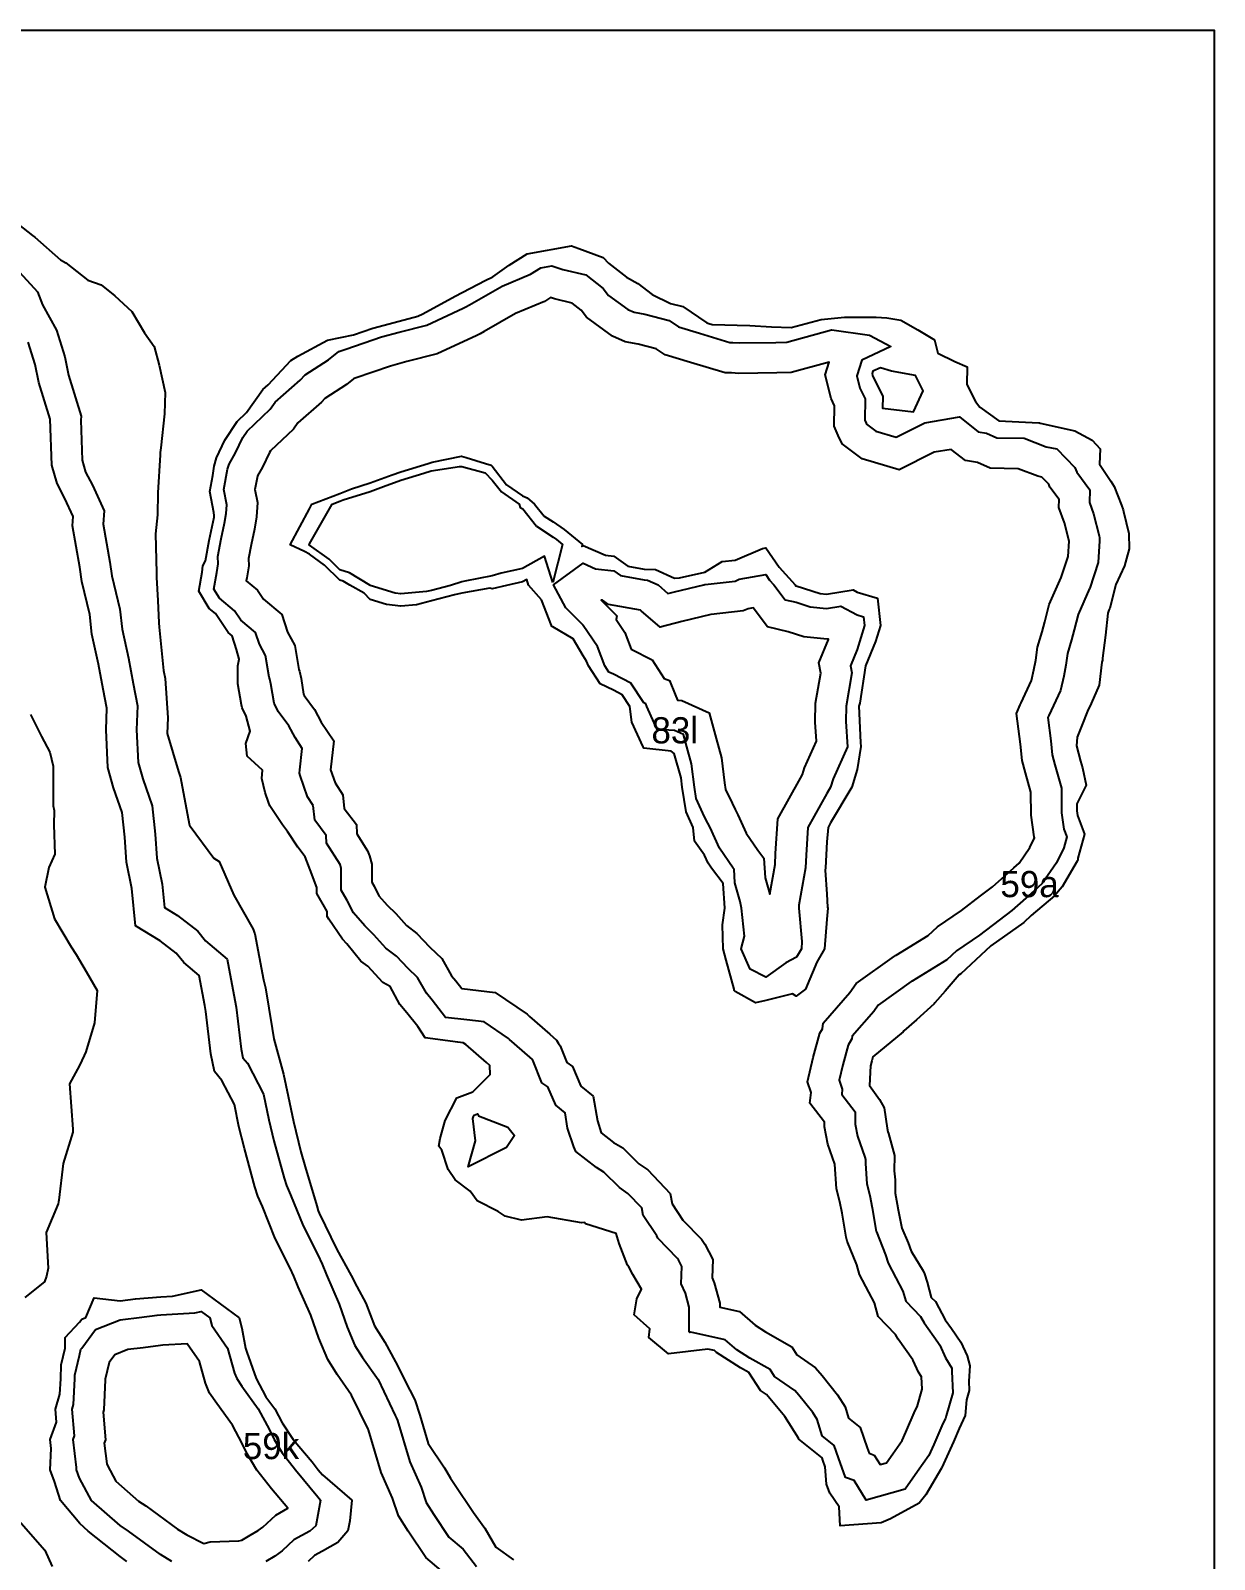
# Model space of a CAD drawing. Header units: millimetres. Extents: x 0 to 600, y 0 to 900.
# Drawn here: x 328.6 to 600, y 549.6 to 900 of the extents above; entities that cross this region are included whole.
import ezdxf
from ezdxf.enums import TextEntityAlignment as Align

# ---------------------------------------------------------------- set-up
doc = ezdxf.new("R2010")
doc.units = ezdxf.units.MM
for name, color, linetype in [('CORTE', 1, 'Continuous'), ('GRABADO', 5, 'Continuous'), ('HOJA', 8, 'Continuous')]:
    doc.layers.add(name, color=color, linetype=linetype)

msp = doc.modelspace()

# ---------------------------------------------------------------- linework, layer by layer
at = {"layer": 'CORTE'}
for points in [[(325.85, 855.55), (329.04, 853.02), (329.54, 852.64), (335.45, 847.45), (336.71, 846.73), (341.73, 842.76), (341.73, 842.76), (344.77, 841.7), (347.87, 839.16), (351.78, 835.57), (354.69, 830.75), (356.93, 827.6), (358.05, 823.33), (359.48, 817.02), (359.33, 812.17), (358.42, 804.39), (358.33, 803.32), (358.32, 802.76), (357.77, 794.02), (357.66, 788.99), (357.25, 784.68), (357.44, 775.68), (357.44, 774.64), (357.73, 769.38), (357.98, 764.24), (358.1, 763.25), (359.09, 753.28), (359.42, 751.48), (360.06, 742.44), (359.93, 738.89), (362.54, 730.13), (362.93, 728.81), (364.96, 718.15), (365.03, 717.83), (365.2, 717.62), (370.57, 710.32), (371.79, 709.56), (375.22, 701.83), (379.61, 694), (379.88, 693.37), (379.99, 692.95), (382, 682.39), (382.47, 680.61), (383.97, 671.26), (384.36, 668.87), (386.61, 660.81), (387.66, 655.71), (388.86, 649.96), (390.54, 642.98), (391.51, 639.52), (394.19, 630.59), (394.51, 629.43), (394.72, 628.95), (398.79, 620.63), (402.06, 614.6), (403.38, 612.12), (405.48, 608.33), (407.46, 603.1), (409.84, 599.34), (412.27, 594.82), (415.56, 588.39), (416.72, 586.16), (417.82, 582.66), (419.73, 576.09), (423.52, 570.57), (424.88, 568.15), (425.65, 567.02), (430.16, 560.34), (432.72, 556.75), (435.24, 552.33), (439.34, 549.49)], [(422.69, 547.05), (419.22, 549.96), (415.16, 556.03), (412.95, 559.55), (411.6, 563.57), (408.99, 569.48), (406.03, 579.28), (405.95, 579.43), (402.19, 587.24), (398.88, 591.93), (396.74, 595.35), (394.64, 600.26), (392.84, 605.56), (389.97, 612.07), (388.98, 614.46), (388.14, 616.32), (384.69, 623.1), (381.75, 630.44), (380.7, 632.81), (380.03, 634.93), (377.61, 643.71), (376.35, 648.78), (375.31, 653.83), (372.47, 659.37), (370.72, 661.41), (369.94, 665.43), (368.8, 675.13), (368.56, 676.53), (367.23, 683.42), (363.72, 686.41), (361.99, 688.51), (358.31, 691.38), (352.63, 694.77), (351.8, 703.33), (350.59, 709.38), (350.18, 715.15), (349.58, 720.78), (347.62, 726.41), (346.31, 731.1), (345.89, 739.74), (346.11, 744.69), (345.27, 749.05), (344.16, 754.78), (342.67, 761.66), (342.18, 766.14), (340.36, 773.68), (339.88, 777.04), (338.2, 786.44), (338.34, 788.59), (336.45, 792.77), (334.7, 796.15), (333.43, 800.42), (333.08, 810.96), (330.49, 819.31), (329.67, 823.46), (328.04, 828.57)], [(328.57, 743.26), (331.07, 738.22), (332.97, 734.56), (333.76, 731.35), (333.8, 722.28), (334.01, 721.23), (333.94, 717.96), (334.15, 711.22), (332.81, 708.17), (331.87, 703.66), (334.11, 696.42), (337.88, 689.95), (339.02, 688.25), (341.37, 684.33), (343.88, 679.98), (343.26, 672.53), (341.27, 665.88), (340.84, 665.07), (339.82, 662.78), (337.54, 658.54), (338.3, 648.18), (338.26, 647.97), (338.25, 647.51), (336.06, 640.3), (335.09, 631.87), (334.98, 631.53), (334.95, 631.05), (332.14, 624.5), (332.62, 616.31), (332.26, 614.52), (331.82, 613.22), (327.28, 609.58)], [(350.63, 549.1), (349.11, 550.21), (341.78, 556.07), (339.85, 557.78), (335.45, 563.06), (334.1, 567.38), (333.05, 570.06), (333.32, 574.96), (333.07, 577.05), (334.54, 581.02), (334.27, 584.02), (335.32, 587.41), (335.49, 590.98), (335.58, 594.19), (336.5, 597.96), (336.54, 600.45), (339.84, 603.93), (340.34, 604.61), (341.26, 604.98), (343.14, 609.5), (349.16, 608.82), (349.16, 608.82), (352.68, 609.31), (358.42, 609.74), (361.16, 609.9), (367.7, 611.38), (376.42, 604.97), (377.01, 602.59), (377.88, 597.97), (378.17, 597.1), (380.32, 591.01), (382.55, 586.85), (384.58, 584.05), (386.27, 580.86), (388.78, 577.08), (393.13, 571.91), (394.55, 570.11), (395.52, 568.96), (402.28, 563.13), (401.78, 558.38), (401.29, 556.09), (399.03, 553.42), (395.5, 551.46), (393.72, 550.44), (392.25, 549.1)], [(325.37, 559.08), (331.88, 551.65), (333.56, 547.94)]]:
    msp.add_lwpolyline(points, dxfattribs=at)
for points in [[(510.79, 570.77), (510.23, 572.32), (510.05, 572.86), (504.73, 577.15), (504.67, 577.36), (501.52, 582.32), (500.75, 583.27), (497.28, 587.33), (495.92, 588.29), (493.28, 592.39), (491.31, 593.51), (485.87, 596.97), (485.36, 597.41), (483.83, 597.74), (474.82, 596.71), (470.3, 600.43), (470.59, 602.44), (466.98, 605.59), (467.55, 609.3), (468.68, 611.48), (466.7, 614.84), (465.73, 616.64), (465.43, 616.97), (463.54, 621.98), (462.87, 624.24), (455.8, 626.46), (455.57, 626.75), (454.86, 626.71), (447.06, 628.08), (441.12, 627.35), (437.37, 628.27), (435.81, 629.27), (430.94, 631.74), (429.36, 634), (425.92, 636.59), (424.3, 638.93), (422.85, 643.4), (422.17, 644.27), (422.47, 646.02), (423.63, 650.14), (426.32, 655.34), (429.96, 656.7), (433.98, 660.72), (433.91, 662.78), (433.11, 663.48), (428.37, 667.6), (427.79, 667.99), (426.53, 668.14), (419.04, 669.11), (417.37, 671.69), (414.87, 674.83), (413.27, 676.73), (411.05, 680.86), (409.34, 681.78), (405.92, 685.58), (404.31, 686.7), (401.12, 690.66), (400.13, 691.75), (396.94, 696.35), (396.57, 696.9), (396.59, 698.07), (394.25, 702.2), (394.25, 703.56), (392.71, 707.6), (391.51, 710.64), (389.9, 712.81), (387.46, 716.43), (386.35, 717.93), (383.43, 722.28), (383.15, 723.13), (382.41, 725.34), (381.62, 728.55), (381.77, 730.49), (378.23, 733.67), (377.93, 736.55), (378.93, 739.43), (378, 742.84), (377.07, 744.77), (376.97, 745.42), (376.08, 750.27), (376.07, 754.4), (376.44, 755.95), (375.83, 758.11), (374.77, 761.29), (373.9, 762.01), (370.95, 766.37), (369.55, 767.53), (367.15, 771.5), (367.93, 775.84), (368.08, 777.29), (368.66, 778.42), (369.5, 783.11), (370.71, 788.48), (370.66, 788.87), (370.63, 789.52), (369.68, 794.37), (370.38, 798.01), (370.69, 800.15), (371.18, 802.1), (373.12, 806.14), (375.98, 810.43), (378.11, 812.48), (381.81, 817.7), (383.08, 818.8), (388.27, 824.35), (389.87, 825.4), (396.7, 829.06), (402.66, 830.29), (407.04, 831.82), (416.55, 834.33), (417.4, 834.55), (418.52, 835.06), (425.9, 839.13), (432.8, 842.7), (434.56, 843.56), (438.3, 846.23), (442.43, 848.81), (452.63, 850.66), (454.31, 850.07), (459.85, 847.98), (461.08, 846.67), (465.2, 843.47), (467.79, 842), (471.11, 839.52), (475.32, 837.45), (478.14, 836.72), (483.61, 832.99), (484.12, 832.84), (484.85, 832.62), (493.47, 832.36), (498.48, 832.08), (502.93, 831.97), (509.85, 833.79), (515.16, 834.34), (522.44, 834.32), (524.88, 834.19), (528.08, 833.64), (532.01, 831.43), (535.84, 829.08), (536.58, 826.09), (540.47, 824.14), (543.3, 822.94), (543.21, 818.84), (545.22, 815.01), (546.23, 813.68), (550.56, 810.56), (559.78, 810.06), (559.93, 810.09), (560.04, 810.03), (567.96, 808.24), (572, 806.08), (573.78, 804.11), (573.65, 800.64), (576.25, 796.74), (576.98, 795.5), (578.67, 791.2), (579.04, 790.16), (579.14, 789.75), (580.41, 784.71), (580.45, 781.17), (579.84, 778.98), (579.39, 777.33), (577.36, 773), (575.99, 767.64), (575.78, 767.15), (575.6, 766.46), (575, 761.43), (574.37, 756.17), (574.31, 755.71), (574.21, 755.21), (573.59, 749.97), (571.71, 745.72), (570.93, 743.97), (569.59, 740.73), (568.51, 738.01), (568.35, 736.03), (569.31, 732.54), (569.73, 731.04), (570.61, 727.07), (568.47, 722.78), (568.47, 721.16), (568.62, 720.08), (570.22, 715.77), (568.7, 710.27), (568.71, 709.92), (568.55, 709.58), (565.07, 703.76), (563.3, 701.7), (557.96, 697.12), (556.34, 695.55), (548.72, 690.19), (548.66, 690.14), (547.57, 689.12), (541.89, 683.8), (541.47, 683.54), (538.24, 679.79), (535.9, 677.14), (535.73, 676.89), (531.67, 673.22), (528.8, 670.72), (528.62, 670.48), (521.66, 664.78), (521.42, 663.87), (521.16, 662.73), (520.95, 658.22), (523.22, 655), (524.32, 653.08), (524.99, 648.42), (525.15, 647.57), (525.29, 647.18), (526.64, 642.14), (526.59, 638.6), (526.78, 636.53), (526.79, 633.52), (527.26, 630.98), (527.5, 629.67), (528.34, 625.52), (529.77, 622.1), (530.51, 620.21), (533.19, 615.67), (533.51, 615.01), (534.13, 613.1), (535.09, 609.62), (536.02, 608.65), (538.3, 604.45), (539.7, 602.48), (541.87, 599.32), (543.31, 596.19), (543.93, 593.96), (543.66, 590.45), (543.78, 588.3), (543.16, 586.15), (542.87, 582.53), (541.45, 579.53), (540.17, 576.52), (537.47, 570.59), (537.46, 570.52), (537.42, 570.45), (533.83, 564.36), (532.29, 562.44), (525.74, 558.86), (523.61, 557.98), (514.17, 557.23), (513.93, 561.59), (511.8, 564.77), (511.07, 566.82), (510.79, 570.77)], [(380.58, 771.74), (382.01, 769.63), (386.18, 766.16), (387.53, 762.12), (389.15, 759.07), (390.12, 753.51), (390.24, 753.17), (390.6, 751.52), (391.16, 747.91), (391.33, 747.56), (393.71, 744.4), (395.24, 741.5), (398.1, 737.22), (397.33, 730.52), (398.4, 727.53), (400.17, 724.85), (400.52, 721.66), (403.28, 717.99), (403.36, 715.9), (405.83, 711.98), (406.28, 710.81), (406.83, 708.91), (406.82, 704.82), (407.34, 703.89), (408.46, 701.69), (410.34, 699.55), (412.3, 697.59), (414.79, 694.88), (417.16, 693.06), (420.13, 689.91), (422.89, 687.28), (425.13, 683.33), (426.1, 682.16), (427.47, 680.41), (429.39, 680.18), (435.08, 679.5), (442.41, 674.54), (442.98, 674.04), (447.67, 669.95), (449.19, 668.59), (449.61, 667.83), (449.97, 667.3), (451.51, 663.43), (452.85, 662.53), (454.75, 658), (457.56, 655.76), (458.53, 650.11), (459.42, 647.36), (462.26, 645.16), (464.4, 643.88), (468.05, 640.22), (470.1, 638.85), (475.2, 633.45), (475.66, 631.08), (478.14, 627.34), (482.42, 622.94), (483.16, 621.79), (485, 618.34), (484.82, 614.07), (485.33, 612.93), (486.61, 608.33), (486.61, 607.35), (491.12, 606.38), (494.71, 603.24), (497.11, 601.71), (503.1, 598.32), (504.29, 596.46), (508.55, 593.48), (510.08, 591.69), (513.62, 587.31), (515.37, 584.54), (516.13, 581.97), (518.82, 579.81), (520.39, 575.13), (520.84, 573.88), (522.03, 573.47), (523.35, 571.32), (524.8, 571.72), (526.24, 573.76), (528.42, 576.85), (529.27, 578.71), (531.37, 583.67), (531.83, 584.56), (532.99, 588.57), (532.83, 591.4), (532.18, 592.48), (530.94, 595.18), (530.84, 595.33), (527.48, 600.05), (526.92, 601.08), (522.94, 605.21), (522.06, 608.4), (520.74, 610.8), (518.64, 614.89), (518, 617.08), (515.81, 622.52), (515.66, 623.12), (515.61, 623.39), (514.62, 628.92), (514.14, 631.5), (513.36, 634.53), (513.01, 640.12), (513.01, 640.17), (511.37, 644.71), (510.59, 648.75), (510.61, 649.81), (507.28, 654.11), (507.56, 656.59), (506.74, 659.06), (508, 664.63), (509.5, 670.2), (510.11, 671.2), (510.27, 672.5), (516.39, 679.47), (517.84, 681.59), (526.64, 687.83), (526.92, 688), (527.05, 688.08), (534.41, 692.61), (536.5, 694.56), (542.04, 698.34), (546.37, 701.63), (549.09, 703.74), (554.03, 708.07), (555.22, 709.15), (557.7, 712.73), (558.76, 714.95), (558.66, 715.22), (557.96, 720.14), (557.93, 725.39), (556.69, 729.84), (555.9, 732.71), (555.55, 736.42), (554.64, 743.49), (555.45, 745.45), (555.66, 745.92), (558.03, 751.02), (558.61, 753.46), (559.04, 755.69), (559.47, 758.64), (560.47, 762.21), (561.1, 764.48), (562.12, 768.46), (564.86, 774.66), (566.44, 779.41), (566.66, 782.95), (565.59, 787.18), (564.35, 790.71), (564.38, 792.48), (562.26, 795.37), (562.01, 796.01), (560.42, 797.66), (559.5, 797.83), (555, 799.56), (548.55, 799.7), (545.7, 800.96), (542.92, 801.43), (539.68, 804.01), (535.78, 803.33), (527.73, 799.34), (519.22, 801.83), (514.64, 805.25), (513.77, 807.16), (512.84, 809.33), (512.91, 814.01), (512.11, 815.67), (510.75, 821.1), (511.65, 823.98), (503, 821.64), (499.64, 821.51), (490.93, 821.43), (489.32, 821.52), (487.81, 821.56), (479.91, 823.93), (474.06, 825.67), (472.02, 827.06), (467.88, 828.13), (464.92, 828.69), (462.03, 829.94), (456.06, 834.28), (454.84, 835.94), (452.79, 837.53), (448.67, 838.48), (447.8, 838.78), (446.43, 837.93), (439.78, 835.17), (432.59, 831.01), (431.64, 830.52), (430.91, 830.12), (421.81, 825.89), (414.87, 824.11), (411.09, 823.11), (403.03, 820.3), (402.62, 820.17), (401.03, 818.88), (396.09, 815.66), (395.27, 814.79), (389.89, 810.12), (388.84, 808.64), (383.63, 803.66), (383.35, 803.25), (381.76, 799.94), (380.6, 797.91), (380.59, 797.87), (380, 794.82), (380.59, 791.81), (380.42, 788.51), (379.94, 785.73), (379.13, 782.11), (378.57, 778.98), (378.64, 777.34), (378.18, 774.59), (378.04, 773.84), (380.58, 771.74)], [(521.63, 820.97), (523.97, 816.13), (523.93, 813.45), (531.02, 812.6), (533.26, 817.44), (531.43, 820.94), (525.95, 821.95), (523.42, 822.72), (521.69, 821.9), (521.53, 821.39), (521.63, 820.97)], [(445.73, 769.49), (442.78, 772.86), (442.36, 774.17), (441.39, 773.62), (437.71, 772.83), (434.39, 772.04), (433.89, 772.16), (427.43, 771.04), (425.8, 770.65), (420.47, 769.26), (417.09, 768.35), (413.47, 768.05), (410.19, 768.48), (406.47, 769.61), (405.09, 771.02), (401.76, 772.84), (400.22, 773.79), (399.5, 774.01), (396, 777.47), (392.52, 779.95), (391.41, 780.61), (388.13, 782.13), (392.5, 790.41), (393.11, 791.48), (399.51, 793.89), (402.13, 794.97), (406.48, 796.32), (411.48, 798.13), (413.45, 798.86), (419.78, 800.75), (420.42, 800.96), (420.64, 801.04), (427.42, 802.44), (428.49, 802.15), (432.88, 800.75), (434.16, 800.4), (434.45, 800.12), (437.73, 795.85), (441.4, 793.32), (442.44, 792.87), (444.14, 791.47), (446.31, 788.73), (448.37, 787.37), (450.93, 785.61), (455.1, 782.19), (454.99, 781.77), (455.29, 781.99), (460.4, 779.72), (462.3, 779.51), (465.5, 777.22), (469.25, 776.53), (471.87, 776.44), (476.23, 774.46), (477.4, 774.56), (483.16, 775.88), (487.17, 778.31), (490.14, 778.64), (496.41, 781.31), (497.16, 781.45), (500.24, 777.01), (503.85, 772.95), (503.99, 772.76), (504.12, 772.73), (509.58, 770.98), (511.06, 770.82), (517.14, 771.77), (518.07, 771.27), (522.76, 769.88), (523.42, 763.63), (522.32, 759.95), (519.98, 754.36), (518.67, 745.84), (518.5, 745.11), (518.85, 736.84), (518.97, 735.86), (518.11, 730.65), (516.85, 726.57), (511.95, 718.39), (511.46, 717.32), (511.14, 714.08), (510.85, 708.07), (510.76, 707.56), (511.14, 702.08), (511.32, 699.06), (511.35, 698.82), (511.14, 696.35), (510.63, 689.53), (508.85, 686.49), (506.25, 680.25), (504.1, 678.67), (503.3, 679.17), (497.14, 677.64), (494.82, 677.16), (490.11, 679.77), (489.86, 679.97), (489.86, 680.28), (488.09, 686.89), (487.39, 689.54), (487.19, 694.99), (487.78, 698.82), (487.4, 704.48), (484.73, 708.03), (483.95, 709.15), (483.12, 710.99), (480.77, 714.2), (480.53, 717.32), (478.86, 720.93), (477.98, 726.59), (477.73, 728.69), (476.15, 734.26), (475.48, 734.85), (469.2, 735.52), (469.08, 735.69), (469, 735.82), (466.46, 741.5), (465.98, 745.09), (464.23, 747.73), (462.24, 748.77), (459.16, 750.26), (456.47, 754.35), (456.06, 755.44), (455.24, 756.64), (452.97, 760.56), (448.29, 763.3), (448.12, 763.38), (448.01, 763.61), (445.73, 769.49)], [(511.23, 760.47), (505.83, 761.06), (502.25, 762.2), (497.5, 763.3), (494.22, 767.68), (493.09, 767.48), (491.93, 766.98), (484.61, 766.17), (484.55, 766.16), (477.9, 764.57), (472.92, 763.26), (468.61, 767.01), (468.4, 767.11), (461.07, 768.46), (459.71, 769.43), (459.43, 769.46), (463.03, 765.86), (462.83, 765.01), (464.84, 762.06), (466.29, 758.23), (471.06, 755.76), (473.86, 751.52), (475.07, 751.01), (476.36, 747.8), (476.92, 746.53), (477.9, 746.47), (484.16, 743.65), (485.77, 737.71), (487.03, 733.28), (487.71, 727.54), (487.94, 726.05), (489.4, 722.88), (490.14, 721.47), (490.72, 720.26), (492.63, 716.03), (495.34, 712.13), (496.71, 710.31), (497.02, 705.82), (498.04, 702.04), (499.26, 708.86), (499.38, 711.39), (499.89, 719.34), (505.07, 728.63), (505.56, 729.44), (506.03, 730.97), (508.76, 737.12), (508.49, 741.5), (508.58, 745.79), (509.79, 752.71), (509.33, 755.07), (511.49, 760.44), (511.52, 760.51), (511.23, 760.47)], [(358.88, 598.64), (358.39, 598.61), (354.38, 598.05), (350.89, 597.66), (347.94, 596.49), (346.64, 594.71), (345.71, 590.87), (345.7, 590.72), (345.38, 583.86), (345.2, 583.28), (345.77, 576.97), (345.49, 576.2), (346.07, 571.44), (346.2, 571.09), (348.12, 567.47), (353.35, 562.9), (354.99, 561.83), (362.27, 556.52), (364.44, 555.2), (368.35, 553.19), (369.75, 553.62), (376.35, 553.85), (377.03, 553.94), (378.9, 555.1), (380.8, 556.19), (381.81, 556.93), (384.83, 559.7), (387.57, 561.27), (383.86, 565.7), (380.49, 569.98), (378.24, 573.74), (377.09, 576.12), (374.85, 580.34), (371.26, 585.28), (369.64, 587.7), (368.7, 589.99), (367.3, 594.95), (364.51, 598.97), (358.88, 598.64)]]:
    msp.add_lwpolyline(points, close=True, dxfattribs=at)
at = {"layer": 'GRABADO'}
for points in [[(324.35, 846.49), (330.17, 840.14), (331.3, 837.14), (334.5, 831.36), (336.46, 825.21), (337.28, 821.03), (340.21, 811.59), (340.09, 810.71), (340.39, 801.56), (341.22, 798.78), (342.75, 795.82), (345.44, 789.89), (345.24, 786.84), (346.8, 778.15), (347.24, 774.99), (349.09, 767.34), (349.59, 762.79), (351.02, 756.18), (352.14, 750.37), (353.14, 745.2), (352.89, 739.75), (353.26, 732.23), (354.3, 728.5), (356.45, 722.32), (357.16, 715.78), (357.54, 710.32), (358.73, 704.35), (359.26, 698.97), (362.27, 697.17), (366.91, 693.55), (368.73, 691.34), (373.64, 687.16), (375.45, 677.77), (375.73, 676.12), (376.87, 666.5), (377.24, 664.56), (378.32, 663.3), (381.97, 656.18), (383.18, 650.33), (384.38, 645.49), (386.75, 636.91), (387.26, 635.28), (388.2, 633.16), (391.07, 626), (394.45, 619.35), (395.41, 617.24), (396.41, 614.81), (399.37, 608.1), (401.18, 602.76), (402.96, 598.6), (404.71, 595.82), (408.25, 590.8), (412.21, 582.56), (412.52, 581.96), (412.7, 581.38), (415.57, 571.91), (418.13, 566.1), (419.32, 562.57), (421.03, 559.84), (424.49, 554.67), (427.77, 551.92), (430.84, 547.92)], [(361.01, 549.09), (358.38, 550.7), (351.02, 556.06), (349.11, 557.3), (342.53, 563.05), (339.83, 568.17), (339.09, 570.06), (339.12, 570.6), (338.33, 577.05), (338.66, 577.92), (338.11, 584.02), (338.11, 584.02), (338.43, 585.07), (338.71, 590.98), (338.73, 591.81), (339.83, 596.3), (340.12, 597.77), (340.37, 598), (343.49, 602.25), (349.14, 604.5), (349.71, 604.57), (353.51, 605), (357.65, 605.57), (358.42, 605.63), (366.23, 606.08), (367.7, 606.41), (369.66, 604.97), (370.11, 603.18), (373.71, 597.98), (375.33, 592.27), (375.84, 591.02), (377, 589.29), (380.8, 584.05), (383.33, 579.29), (384.4, 577.07), (386.26, 573.96), (389.29, 570.11), (394.47, 563.93), (395.06, 563.11), (393.99, 557.25), (392.58, 556.06), (388.98, 554.01), (386.25, 551.5), (384.62, 550.32), (382.49, 549.09)]]:
    msp.add_lwpolyline(points, dxfattribs=at)
for points in [[(393.4, 722.4), (392.09, 724.37), (390.37, 729.23), (390.23, 729.77), (390.29, 730.58), (390.85, 735.47), (389.22, 737.92), (387.79, 740.63), (385.33, 743.89), (384.4, 745.8), (383.71, 750.24), (383.48, 751.3), (383.32, 751.77), (382.44, 756.77), (381.07, 759.36), (380.17, 762.05), (376.77, 764.88), (375.34, 766.99), (371.88, 769.86), (370.6, 771.98), (371.28, 775.79), (371.61, 777.77), (371.54, 779.44), (372.26, 783.5), (373.07, 787.1), (373.45, 789.28), (373.55, 791.31), (372.87, 794.82), (373.77, 799.5), (374.1, 800.64), (375.56, 803.2), (377.25, 806.72), (378.23, 808.18), (383.52, 813.24), (384.66, 814.85), (390.41, 819.84), (391.56, 821.07), (396.91, 824.55), (399.28, 826.47), (400.85, 826.95), (409.05, 829.81), (413.11, 830.88), (419.44, 832.51), (427.75, 836.37), (428.34, 836.69), (429.22, 837.15), (436.68, 841.45), (443.21, 844.17), (445.58, 845.65), (448.07, 846.11), (450.62, 845.21), (455.87, 844.01), (459.9, 840.88), (461.06, 839.31), (465.52, 836.06), (466.98, 835.42), (469.41, 834.97), (474.96, 833.53), (477.1, 832.07), (481.92, 830.64), (488.94, 828.53), (489.62, 828.51), (491.09, 828.43), (499.48, 828.51), (501.94, 828.6), (512.2, 831.38), (512.3, 831.37), (520.9, 830.19), (525.79, 827.6), (519.13, 824.46), (518.02, 820.89), (518.73, 818.07), (519.94, 815.56), (519.86, 810.71), (520.17, 809.98), (520.27, 809.78), (522.39, 808.19), (527.07, 806.82), (533.57, 810.06), (541.58, 811.45), (545.87, 808.03), (547.71, 807.72), (550.09, 806.67), (556.38, 806.54), (561.4, 804.6), (563.88, 804.15), (568.01, 799.87), (568.44, 798.79), (571.43, 794.71), (571.37, 791.83), (572.29, 789.2), (573.57, 784.17), (573.67, 783.76), (573.68, 783.07), (573.37, 778.07), (571.42, 772.21), (571.4, 772.16), (571.37, 772.08), (568.76, 766.16), (567.86, 762.67), (567.21, 760.32), (566.33, 757.19), (565.95, 754.53), (565.46, 751.98), (564.68, 748.71), (562.04, 743.03), (561.89, 742.69), (561.82, 742.53), (562.51, 737.19), (562.81, 733.98), (563.44, 731.71), (564.92, 726.37), (564.94, 726.31), (564.96, 726.28), (564.96, 720.66), (565.49, 716.95), (566.14, 715.2), (565.44, 712.7), (563.77, 709.2), (560.51, 704.5), (558.68, 702.84), (553.55, 698.34), (550.64, 696.08), (546.14, 692.65), (540.89, 689.08), (538.68, 687.02), (530.69, 682.1), (530.56, 682.03), (530.51, 681.99), (522.91, 676.61), (521.93, 675.17), (516.95, 669.51), (516.87, 668.85), (516, 667.42), (514.8, 662.94), (513.99, 659.41), (514.68, 657.33), (514.55, 656.15), (517.67, 652.14), (517.61, 649.34), (518.14, 646.58), (519.88, 641.77), (520.03, 641.21), (520.01, 640.29), (520.31, 635.63), (520.98, 633), (521.5, 630.17), (522.47, 624.75), (522.49, 624.69), (522.49, 624.67), (524.62, 619.37), (525.17, 617.5), (526.93, 614.09), (528.59, 611.06), (529.22, 608.79), (532.62, 605.25), (533.43, 603.76), (536.57, 599.34), (537.05, 598.64), (538.37, 595.77), (539.82, 593.39), (539.78, 592.64), (540.04, 587.77), (538.52, 582.47), (538.33, 581.88), (537.71, 580.69), (535.67, 575.88), (534.52, 573.35), (531.96, 569.72), (529.08, 565.65), (520.15, 563.17), (517.38, 567.66), (515.41, 568.34), (513.78, 572.82), (512.83, 575.64), (510.04, 577.9), (508.94, 581.62), (507.92, 583.22), (504.7, 587.21), (503.81, 588.25), (499.15, 591.52), (498.15, 593.08), (493.51, 595.7), (490.5, 597.62), (487.87, 599.92), (479.95, 601.63), (479.71, 601.6), (479.55, 601.73), (479.59, 601.99), (479.61, 607.39), (478.72, 610.56), (477.76, 612.74), (477.93, 616.73), (477.11, 618.25), (476.91, 618.57), (472.4, 623.21), (472.16, 623.7), (469.05, 628.37), (468.71, 630.12), (465.54, 633.47), (463.58, 634.8), (460.05, 638.32), (458.3, 639.37), (453.56, 643.04), (453.11, 644.1), (451.72, 648.44), (451.12, 651.95), (448.99, 653.65), (447.21, 657.89), (445.81, 658.82), (443.76, 663.98), (443.64, 664.15), (443.63, 664.17), (443.03, 664.71), (438.39, 668.76), (438.14, 668.97), (432.56, 672.75), (428.57, 673.23), (423.74, 673.8), (420.65, 677.77), (419.35, 679.32), (417.31, 682.92), (415.16, 684.97), (412.45, 687.85), (410.04, 689.7), (407.25, 692.75), (405.23, 694.76), (402.62, 697.73), (401.17, 700.59), (399.82, 702.98), (399.83, 707.93), (399.64, 708.58), (399.55, 708.82), (396.45, 713.75), (396.37, 715.52), (393.77, 718.99), (393.4, 722.4)], [(448.34, 773.46), (446.38, 779.52), (441.39, 776.66), (436.5, 775.61), (434.41, 775.02), (428.14, 773.76), (427.44, 773.62), (424.87, 772.83), (420.47, 771.68), (419.38, 771.39), (413.47, 770.9), (412.14, 771.08), (406.47, 772.78), (406.44, 772.81), (406.39, 772.84), (401.7, 775.74), (399.5, 776.41), (397.04, 778.85), (392.52, 782.06), (392.51, 782.07), (392.39, 782.13), (392.5, 782.33), (397.73, 791.48), (399.51, 792.15), (400.23, 792.45), (406.48, 794.38), (409.47, 795.47), (413.45, 796.94), (418.74, 798.52), (420.43, 799.05), (426.91, 800.1), (427.43, 800.09), (432.81, 798.59), (434.45, 796.97), (436.53, 794.26), (440.58, 791.47), (440.8, 790.65), (441.41, 790.38), (444.55, 786.39), (448.37, 783.88), (449.2, 783.31), (450.56, 782.19), (448.34, 773.46)], [(512.6, 728.51), (512, 726.57), (511.13, 725.12), (506.77, 717.32), (506.37, 711), (506.23, 708.07), (504.69, 699.5), (504.74, 698.82), (505.43, 691.22), (505.3, 689.53), (504.15, 687.57), (501.75, 686.32), (497.13, 683.01), (493.59, 684.88), (491.51, 689.55), (492.23, 692.42), (491.57, 698.8), (491.24, 700.34), (490.08, 704.67), (489.87, 707.77), (489.67, 708.03), (486.52, 712.56), (484.37, 717.31), (483.88, 718.32), (483.12, 719.78), (481.18, 724), (480.77, 726.59), (480.15, 731.91), (479.03, 735.84), (478.27, 738.62), (476.19, 739.56), (472.22, 739.8), (469.91, 745.09), (469.66, 745.7), (469.19, 745.89), (466.22, 750.38), (462.24, 752.44), (461.19, 752.95), (460.27, 754.35), (458.59, 758.8), (455.29, 763.63), (455.31, 763.68), (455.28, 763.67), (451.33, 767.66), (448.5, 772.92), (455.29, 777.89), (458.09, 776.65), (462.3, 776.19), (463.87, 775.06), (469.25, 774.07), (470.06, 774.04), (472.44, 772.96), (474.72, 770.98), (476.19, 771.36), (482.96, 772.97), (483.16, 773.02), (483.22, 773.06), (490.14, 773.83), (491.08, 774.23), (497.16, 775.31), (498.02, 774.06), (499.02, 772.95), (501.56, 769.55), (504.12, 768.96), (507.29, 767.94), (511.06, 767.53), (514.33, 768.04), (518.07, 766.04), (519.54, 765.6), (519.75, 763.63), (518.11, 758.12), (516.59, 754.37), (516.9, 752.77), (515.57, 745.11), (515.49, 741.64), (515.85, 735.84), (512.6, 728.51)], [(430.01, 650.61), (430.13, 651.06), (430.29, 651.37), (431.08, 651.66), (431.32, 651.24), (437.99, 648.67), (439.51, 646.71), (437.69, 643.95), (428.92, 639.56), (430.56, 645.48), (430.01, 650.61)]]:
    msp.add_lwpolyline(points, close=True, dxfattribs=at)
at = {"layer": 'HOJA'}
msp.add_lwpolyline([(0, 0), (600, 0), (600, 900), (0, 900)], close=True, dxfattribs=at)

# ---------------------------------------------------------------- texts
at = {"layer": 'GRABADO'}
for s, p in [('83l', (476.28, 739.61)), ('59a', (557.61, 704.36)), ('59k', (383.72, 575.54))]:
    msp.add_text(s, height=6, dxfattribs=at).set_placement(p, align=Align.MIDDLE_CENTER)

doc.saveas('drawing.dxf')
